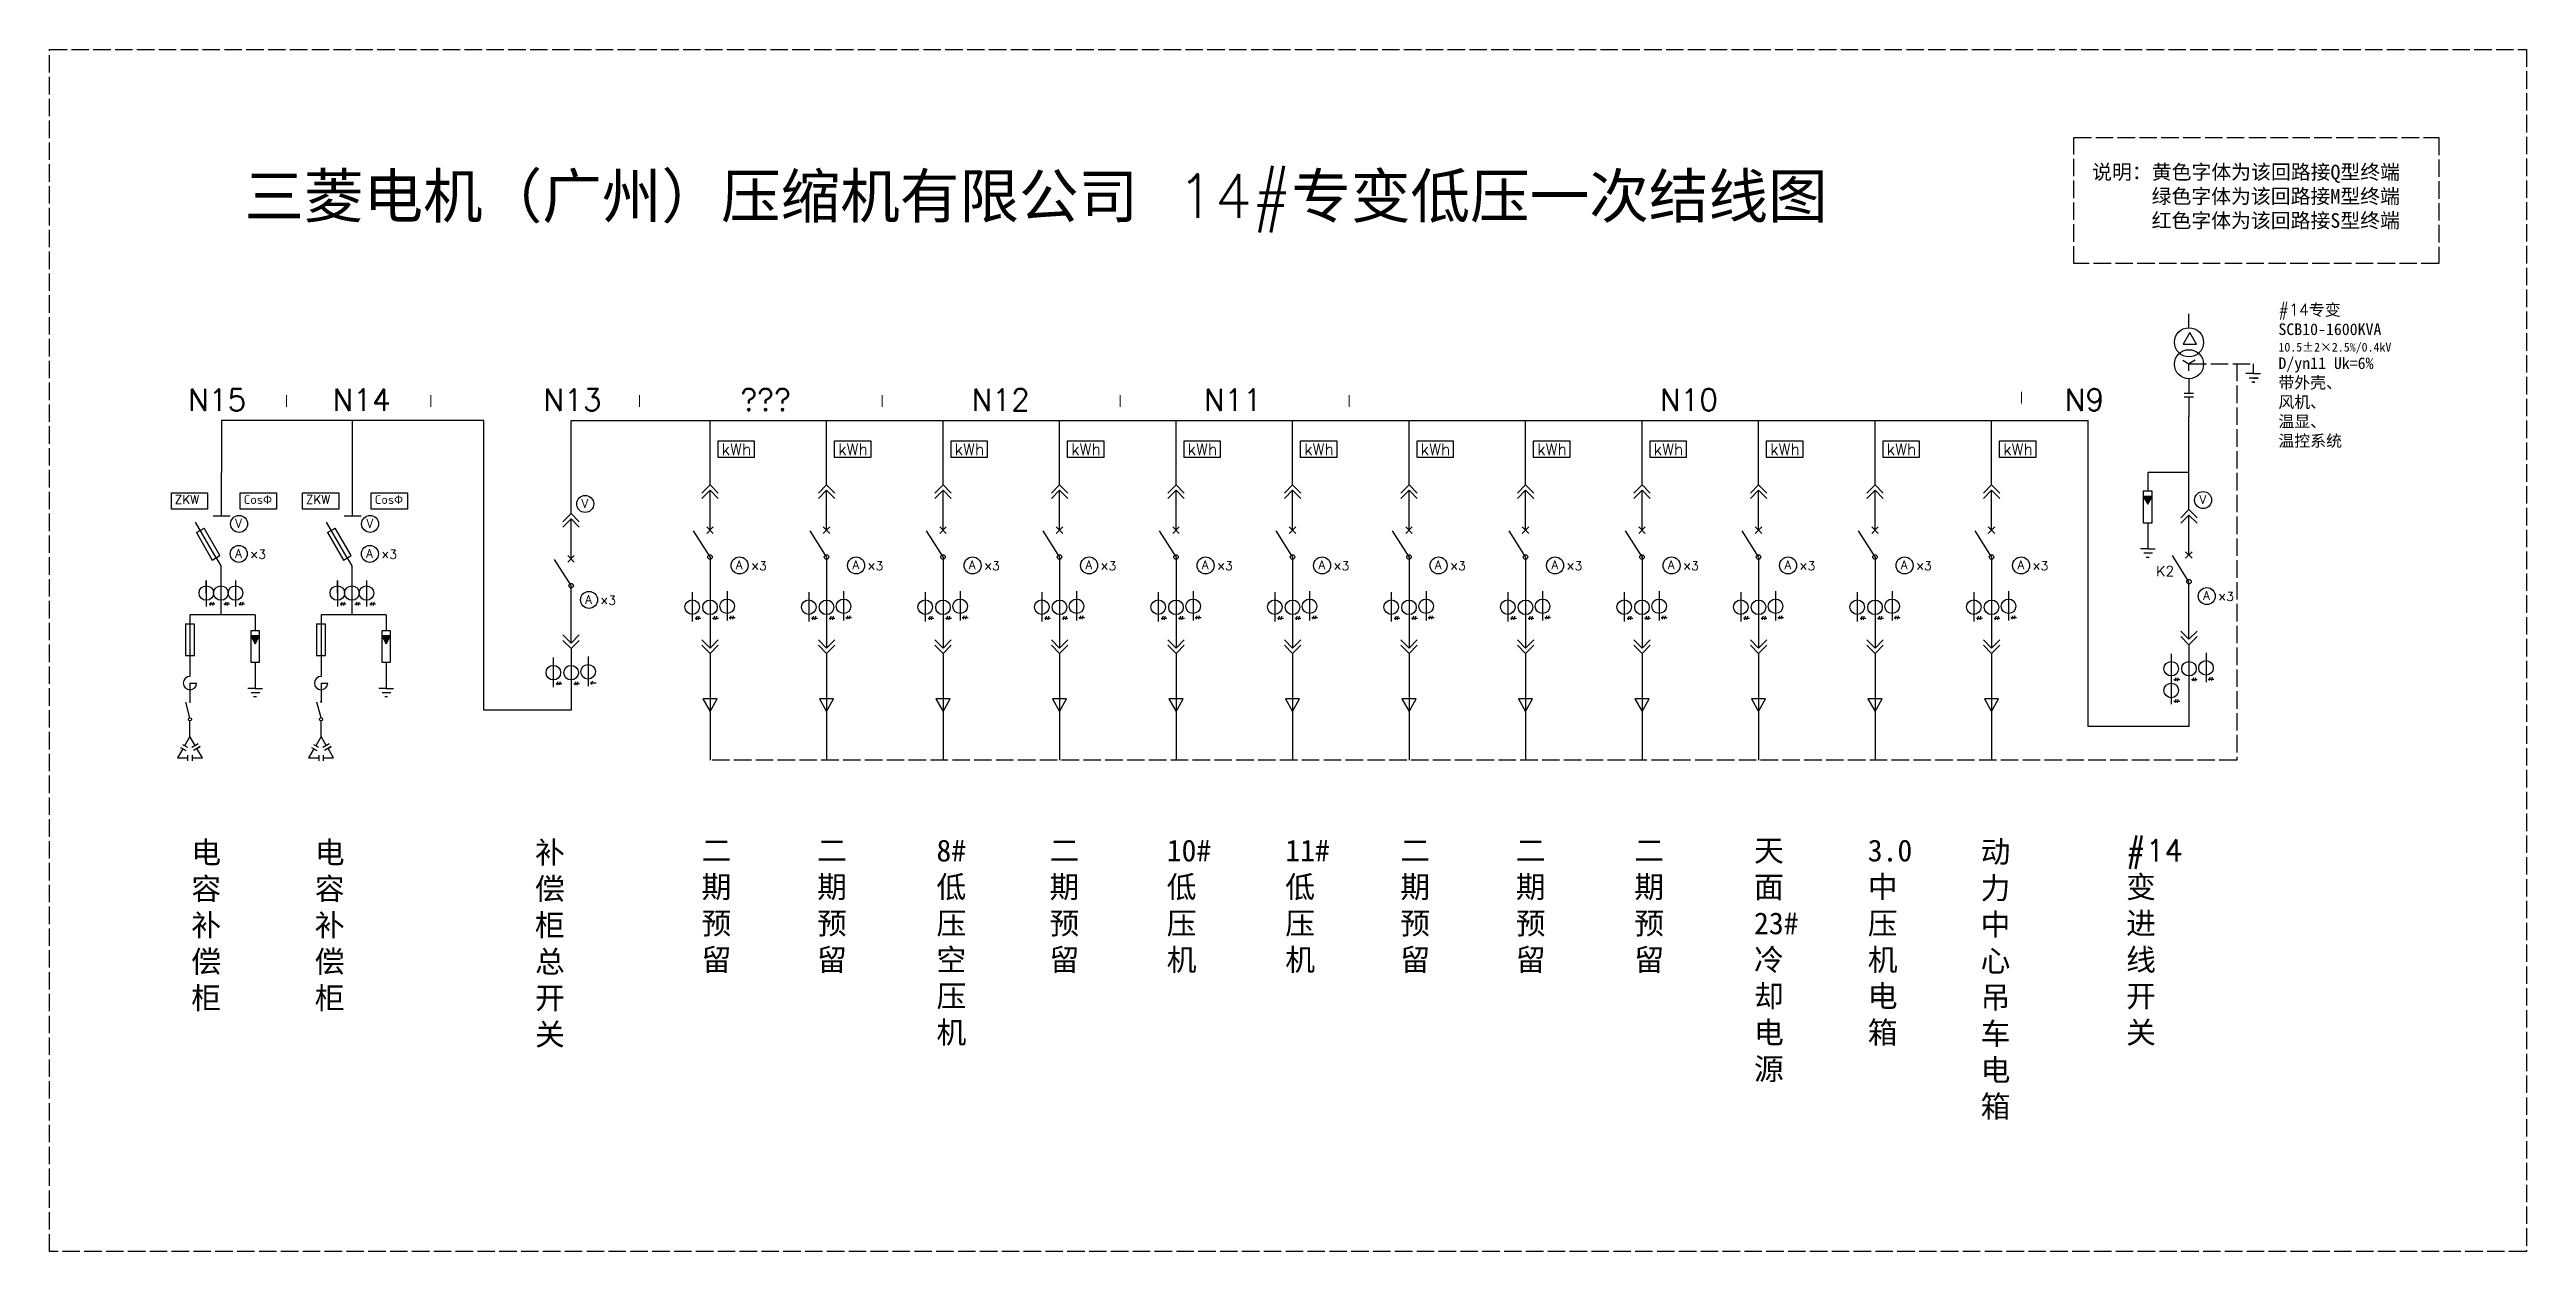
# Model space of a CAD drawing. Header units: millimetres. Extents: x 802 to 2503, y 357 to 1183.
import ezdxf

# ---------------------------------------------------------------- set-up
doc = ezdxf.new("R2010")
doc.units = ezdxf.units.MM
doc.linetypes.add('ACAD_ISO02W100', pattern=[15, 12, -3])
doc.layers.add('图层1', color=7, linetype='ACAD_ISO02W100')
doc.styles.get("Standard").update_dxf_attribs({"font": 'txt', "bigfont": 'gbcbig.shx'})

# ---------------------------------------------------------------- blocks, each defined once
blk = doc.blocks.new('111')
for p, q in [((896.2, 1426.6), (896.2, 1443.7)), ((896.2, 1443.7), (896.2, 1408.2)), ((936.2, 1443.7), (936.2, 1408.2))]:
    blk.add_line(p, q)
for centre in [(896.2, 1426.6), (916.2, 1426.6), (936.2, 1426.6)]:
    blk.add_circle(centre, 10)

msp = doc.modelspace()

# ---------------------------------------------------------------- hatches: boundary and pattern name
for points in [[(2239.5, 875.6), (2239.5, 875.5), (2242.6, 870.3), (2245.6, 875.6)], [(939.9, 779.7), (939.9, 779.7), (943, 774.4), (946, 779.7)], [(1029.9, 779.7), (1029.9, 779.7), (1033, 774.4), (1036, 779.7)]]:
    msp.add_hatch(color=256).paths.add_polyline_path(points)

# ---------------------------------------------------------------- linework, layer by layer
for p, q in [((2270.9, 991.5), (2270.9, 1001)), ((2266.6, 969.2), (2270.9, 966.7)), ((2275.1, 969.2), (2270.9, 966.7)), ((2270.9, 961.8), (2270.9, 966.7)), ((2270.9, 956.4), (2270.9, 946.2)), ((2315, 960), (2310, 960)), ((2318.3, 956.9), (2312.3, 956.9)), ((2316, 954.1), (2314, 954.1)), ((2315, 966.7), (2315, 960)), ((2315, 960), (2320, 960)), ((2315, 954.1), (2316, 954.1)), ((2315.3, 956.9), (2318.3, 956.9)), ((2274.1, 946.2), (2267.6, 946.2)), ((2274.1, 943.7), (2267.6, 943.7)), ((2270.9, 943.7), (2270.9, 930.4)), ((1099.9, 927.7), (919.9, 927.7)), ((919.9, 927.7), (919.9, 892.1)), ((1009.9, 892.1), (1009.9, 927.7)), ((1099.9, 728.7), (1099.9, 927.7)), ((1159.9, 911.3), (1159.9, 927.7)), ((1159.9, 927.7), (1250.1, 927.7)), ((1250.1, 927.7), (2201.7, 927.7)), ((1255.3, 883.5), (1255.3, 927.7)), ((1335.3, 883.5), (1335.3, 927.7)), ((1335.3, 883.5), (1335.3, 927.7)), ((1415.3, 883.5), (1415.3, 927.7)), ((1495.3, 883.5), (1495.3, 927.7)), ((1575.3, 883.5), (1575.3, 927.7)), ((1655.3, 883.5), (1655.3, 927.7)), ((1735.3, 883.5), (1735.3, 927.7)), ((1735.3, 883.5), (1735.3, 927.7)), ((1815.3, 883.5), (1815.3, 927.7)), ((1895.3, 883.5), (1895.3, 927.7)), ((1975.3, 883.5), (1975.3, 927.7)), ((2055.3, 883.5), (2055.3, 927.7)), ((2135.3, 883.5), (2135.3, 927.7)), ((2201.7, 717.5), (2201.7, 927.7)), ((2270.9, 914), (2270.9, 930.4)), ((1159.9, 863.8), (1159.9, 911.3)), ((2270.9, 866.5), (2270.9, 914)), ((919.9, 862.2), (919.9, 892.1)), ((1009.9, 862.2), (1009.9, 892.1)), ((2242.6, 892), (2242.6, 879.1)), ((2270.9, 892), (2242.6, 892)), ((1255.3, 883.5), (1249.7, 877.9)), ((1255.3, 879.8), (1249.7, 874.2)), ((1260.9, 877.9), (1255.3, 883.5)), ((1260.9, 874.2), (1255.3, 879.8)), ((1255.3, 852.4), (1255.3, 879.8)), ((1335.3, 883.5), (1329.7, 877.9)), ((1335.3, 883.5), (1329.7, 877.9)), ((1335.3, 879.8), (1329.7, 874.2)), ((1335.3, 879.8), (1329.7, 874.2)), ((1340.9, 877.9), (1335.3, 883.5)), ((1340.9, 877.9), (1335.3, 883.5)), ((1340.9, 874.2), (1335.3, 879.8)), ((1335.3, 852.4), (1335.3, 879.8)), ((1340.9, 874.2), (1335.3, 879.8)), ((1335.3, 852.4), (1335.3, 879.8)), ((1415.3, 883.5), (1409.7, 877.9)), ((1415.3, 879.8), (1409.7, 874.2)), ((1420.9, 877.9), (1415.3, 883.5)), ((1420.9, 874.2), (1415.3, 879.8)), ((1415.3, 852.4), (1415.3, 879.8)), ((1495.3, 883.5), (1489.7, 877.9)), ((1495.3, 879.8), (1489.7, 874.2)), ((1500.9, 877.9), (1495.3, 883.5)), ((1500.9, 874.2), (1495.3, 879.8)), ((1495.3, 852.4), (1495.3, 879.8)), ((1575.3, 883.5), (1569.7, 877.9)), ((1575.3, 879.8), (1569.7, 874.2)), ((1580.9, 877.9), (1575.3, 883.5)), ((1580.9, 874.2), (1575.3, 879.8)), ((1575.3, 852.4), (1575.3, 879.8)), ((1655.3, 883.5), (1649.7, 877.9)), ((1655.3, 879.8), (1649.7, 874.2)), ((1660.9, 877.9), (1655.3, 883.5)), ((1660.9, 874.2), (1655.3, 879.8)), ((1655.3, 852.4), (1655.3, 879.8)), ((1735.3, 883.5), (1729.7, 877.9)), ((1735.3, 883.5), (1729.7, 877.9)), ((1735.3, 879.8), (1729.7, 874.2)), ((1735.3, 879.8), (1729.7, 874.2)), ((1740.9, 877.9), (1735.3, 883.5)), ((1740.9, 877.9), (1735.3, 883.5)), ((1740.9, 874.2), (1735.3, 879.8)), ((1735.3, 852.4), (1735.3, 879.8)), ((1740.9, 874.2), (1735.3, 879.8)), ((1735.3, 852.4), (1735.3, 879.8)), ((1815.3, 883.5), (1809.7, 877.9)), ((1815.3, 879.8), (1809.7, 874.2)), ((1820.9, 877.9), (1815.3, 883.5)), ((1820.9, 874.2), (1815.3, 879.8)), ((1815.3, 852.4), (1815.3, 879.8)), ((1895.3, 883.5), (1889.7, 877.9)), ((1895.3, 879.8), (1889.7, 874.2)), ((1900.9, 877.9), (1895.3, 883.5)), ((1900.9, 874.2), (1895.3, 879.8)), ((1895.3, 852.4), (1895.3, 879.8)), ((1975.3, 883.5), (1969.7, 877.9)), ((1975.3, 879.8), (1969.7, 874.2)), ((1980.9, 877.9), (1975.3, 883.5)), ((1980.9, 874.2), (1975.3, 879.8)), ((1975.3, 852.4), (1975.3, 879.8)), ((2055.3, 883.5), (2049.7, 877.9)), ((2055.3, 879.8), (2049.7, 874.2)), ((2060.9, 877.9), (2055.3, 883.5)), ((2060.9, 874.2), (2055.3, 879.8)), ((2055.3, 852.4), (2055.3, 879.8)), ((2135.3, 883.5), (2129.7, 877.9)), ((2135.3, 879.8), (2129.7, 874.2)), ((2140.9, 877.9), (2135.3, 883.5)), ((2140.9, 874.2), (2135.3, 879.8)), ((2135.3, 852.4), (2135.3, 879.8)), ((2239.5, 879.2), (2239.5, 857.4)), ((2245.6, 879.1), (2239.5, 879.1)), ((2245.6, 857.4), (2245.6, 879.1)), ((916.2, 833.4), (902, 858)), ((902.7, 850.8), (908, 853.7)), ((902.7, 850.8), (913.5, 831.9)), ((918.8, 835), (908, 853.7)), ((914.1, 862.2), (925.7, 862.2)), ((1006.2, 833.4), (992, 858)), ((992.7, 850.8), (998, 853.7)), ((992.7, 850.8), (1003.5, 831.9)), ((1008.8, 835), (998, 853.7)), ((1004.1, 862.2), (1015.7, 862.2)), ((1159.9, 863.8), (1154.3, 858.2)), ((1159.9, 860.1), (1154.3, 854.5)), ((1165.5, 858.2), (1159.9, 863.8)), ((1165.5, 854.5), (1159.9, 860.1)), ((1159.9, 832.7), (1159.9, 860.1)), ((1255.3, 834), (1244, 852)), ((1253.1, 850.2), (1257.5, 854.6)), ((1253.1, 854.6), (1257.5, 850.2)), ((1335.3, 834), (1324, 852)), ((1335.3, 834), (1324, 852)), ((1333.1, 850.2), (1337.5, 854.6)), ((1333.1, 854.6), (1337.5, 850.2)), ((1333.1, 850.2), (1337.5, 854.6)), ((1333.1, 854.6), (1337.5, 850.2)), ((1415.3, 834), (1404, 852)), ((1413.1, 850.2), (1417.5, 854.6)), ((1413.1, 854.6), (1417.5, 850.2)), ((1495.3, 834), (1484, 852)), ((1493.1, 850.2), (1497.5, 854.6)), ((1493.1, 854.6), (1497.5, 850.2)), ((1575.3, 834), (1564, 852)), ((1573.1, 850.2), (1577.5, 854.6)), ((1573.1, 854.6), (1577.5, 850.2)), ((1655.3, 834), (1644, 852)), ((1653.1, 850.2), (1657.5, 854.6)), ((1653.1, 854.6), (1657.5, 850.2)), ((1735.3, 834), (1724, 852)), ((1735.3, 834), (1724, 852)), ((1733.1, 850.2), (1737.5, 854.6)), ((1733.1, 854.6), (1737.5, 850.2)), ((1733.1, 850.2), (1737.5, 854.6)), ((1733.1, 854.6), (1737.5, 850.2)), ((1815.3, 834), (1804, 852)), ((1813.1, 850.2), (1817.5, 854.6)), ((1813.1, 854.6), (1817.5, 850.2)), ((1895.3, 834), (1884, 852)), ((1893.1, 850.2), (1897.5, 854.6)), ((1893.1, 854.6), (1897.5, 850.2)), ((1975.3, 834), (1964, 852)), ((1973.1, 850.2), (1977.5, 854.6)), ((1973.1, 854.6), (1977.5, 850.2)), ((2055.3, 834), (2044, 852)), ((2053.1, 850.2), (2057.5, 854.6)), ((2053.1, 854.6), (2057.5, 850.2)), ((2135.3, 834), (2124, 852)), ((2133.1, 850.2), (2137.5, 854.6)), ((2133.1, 854.6), (2137.5, 850.2)), ((2239.5, 857.4), (2245.6, 857.4)), ((2242.6, 857.4), (2242.6, 839.6)), ((2270.9, 866.5), (2265.2, 860.9)), ((2270.9, 862.8), (2265.2, 857.1)), ((2276.5, 860.9), (2270.9, 866.5)), ((2276.5, 857.1), (2270.9, 862.8)), ((2270.9, 835.3), (2270.9, 862.8)), ((913.5, 831.9), (918.8, 835)), ((1003.5, 831.9), (1008.8, 835)), ((1157.7, 830.5), (1162.1, 834.9)), ((1157.7, 834.9), (1162.1, 830.5)), ((1255.3, 834), (1255.3, 771.4)), ((1335.3, 834), (1335.3, 771.4)), ((1335.3, 834), (1335.3, 771.4)), ((1415.3, 834), (1415.3, 771.4)), ((1495.3, 834), (1495.3, 771.4)), ((1575.3, 834), (1575.3, 771.4)), ((1655.3, 834), (1655.3, 771.4)), ((1735.3, 834), (1735.3, 771.4)), ((1735.3, 834), (1735.3, 771.4)), ((1815.3, 834), (1815.3, 771.4)), ((1895.3, 834), (1895.3, 771.4)), ((1975.3, 834), (1975.3, 771.4)), ((2055.3, 834), (2055.3, 771.4)), ((2135.3, 834), (2135.3, 771.4)), ((2242.6, 839.6), (2237.6, 839.6)), ((2245.9, 836.5), (2239.9, 836.5)), ((2243.6, 833.7), (2241.6, 833.7)), ((2242.6, 839.6), (2247.6, 839.6)), ((2270.9, 817), (2259.5, 835)), ((2268.6, 833.1), (2273.1, 837.6)), ((2268.6, 837.6), (2273.1, 833.1)), ((916.2, 833.4), (919.4, 827.8)), ((919.4, 827.8), (919.4, 794.3)), ((1006.2, 833.4), (1009.4, 827.8)), ((1009.4, 827.8), (1009.4, 794.3)), ((1159.9, 814.3), (1148.6, 832.3)), ((2270.9, 777.5), (2270.9, 817)), ((911.3, 801.8), (915.3, 801.8)), ((912.5, 802.9), (912, 800.6)), ((914.1, 802.9), (913.6, 800.6)), ((921.4, 801.8), (925.4, 801.8)), ((922.7, 802.9), (922.1, 800.6)), ((924.2, 802.9), (923.7, 800.6)), ((931.7, 801.8), (935.7, 801.8)), ((932.9, 802.9), (932.4, 800.6)), ((934.5, 802.9), (933.9, 800.6)), ((1001.3, 801.8), (1005.3, 801.8)), ((1002.5, 802.9), (1002, 800.6)), ((1004.1, 802.9), (1003.6, 800.6)), ((1011.4, 801.8), (1015.4, 801.8)), ((1012.7, 802.9), (1012.1, 800.6)), ((1014.2, 802.9), (1013.7, 800.6)), ((1021.7, 801.8), (1025.7, 801.8)), ((1022.9, 802.9), (1022.4, 800.6)), ((1024.5, 802.9), (1023.9, 800.6)), ((1159.9, 774.8), (1159.9, 814.3)), ((1243.1, 809.7), (1243.1, 789.6)), ((1267, 810.5), (1267, 790.3)), ((1323.1, 809.7), (1323.1, 789.6)), ((1323.1, 809.7), (1323.1, 789.6)), ((1347, 810.5), (1347, 790.3)), ((1347, 810.5), (1347, 790.3)), ((1403.1, 809.7), (1403.1, 789.6)), ((1427, 810.5), (1427, 790.3)), ((1483.1, 809.7), (1483.1, 789.6)), ((1507, 810.5), (1507, 790.3)), ((1563.1, 809.7), (1563.1, 789.6)), ((1587, 810.5), (1587, 790.3)), ((1643.1, 809.7), (1643.1, 789.6)), ((1667, 810.5), (1667, 790.3)), ((1723.1, 809.7), (1723.1, 789.6)), ((1723.1, 809.7), (1723.1, 789.6)), ((1747, 810.5), (1747, 790.3)), ((1747, 810.5), (1747, 790.3)), ((1803.1, 809.7), (1803.1, 789.6)), ((1827, 810.5), (1827, 790.3)), ((1883.1, 809.7), (1883.1, 789.6)), ((1907, 810.5), (1907, 790.3)), ((1963.1, 809.7), (1963.1, 789.6)), ((1987, 810.5), (1987, 790.3)), ((2043.1, 809.7), (2043.1, 789.6)), ((2067, 810.5), (2067, 790.3)), ((2123.1, 809.7), (2123.1, 789.6)), ((2147, 810.5), (2147, 790.3)), ((895.1, 788), (895.1, 766.2)), ((901.2, 787.9), (895.1, 787.9)), ((919.4, 794.3), (898.2, 794.3)), ((898.2, 794.3), (898.2, 759.8)), ((901.2, 766.2), (901.2, 787.9)), ((942.9, 794.3), (919.4, 794.3)), ((939.9, 783.3), (939.9, 761.6)), ((946, 783.2), (939.9, 783.2)), ((942.9, 794.3), (942.9, 783.2)), ((946, 761.6), (946, 783.2)), ((985.1, 788), (985.1, 766.2)), ((991.2, 787.9), (985.1, 787.9)), ((1009.4, 794.3), (988.2, 794.3)), ((988.2, 794.3), (988.2, 759.8)), ((991.2, 766.2), (991.2, 787.9)), ((1032.9, 794.3), (1009.4, 794.3)), ((1029.9, 783.3), (1029.9, 761.6)), ((1036, 783.2), (1029.9, 783.2)), ((1032.9, 794.3), (1032.9, 783.2)), ((1036, 761.6), (1036, 783.2)), ((1245, 792), (1249, 792)), ((1246.2, 793.2), (1245.7, 790.9)), ((1247.7, 793.2), (1247.2, 790.9)), ((1257.1, 792), (1261.1, 792)), ((1258.3, 793.2), (1257.8, 790.9)), ((1259.8, 793.2), (1259.3, 790.9)), ((1268.5, 792.4), (1272.5, 792.4)), ((1269.7, 793.6), (1269.2, 791.3)), ((1271.2, 793.6), (1270.7, 791.3)), ((1325, 792), (1329, 792)), ((1325, 792), (1329, 792)), ((1326.2, 793.2), (1325.7, 790.9)), ((1326.2, 793.2), (1325.7, 790.9)), ((1327.7, 793.2), (1327.2, 790.9)), ((1327.7, 793.2), (1327.2, 790.9)), ((1337.1, 792), (1341.1, 792)), ((1337.1, 792), (1341.1, 792)), ((1338.3, 793.2), (1337.8, 790.9)), ((1338.3, 793.2), (1337.8, 790.9)), ((1339.8, 793.2), (1339.3, 790.9)), ((1339.8, 793.2), (1339.3, 790.9)), ((1348.5, 792.4), (1352.5, 792.4)), ((1348.5, 792.4), (1352.5, 792.4)), ((1349.7, 793.6), (1349.2, 791.3)), ((1349.7, 793.6), (1349.2, 791.3)), ((1351.2, 793.6), (1350.7, 791.3)), ((1351.2, 793.6), (1350.7, 791.3)), ((1405, 792), (1409, 792)), ((1406.2, 793.2), (1405.7, 790.9)), ((1407.7, 793.2), (1407.2, 790.9)), ((1417.1, 792), (1421.1, 792)), ((1418.3, 793.2), (1417.8, 790.9)), ((1419.8, 793.2), (1419.3, 790.9)), ((1428.5, 792.4), (1432.5, 792.4)), ((1429.7, 793.6), (1429.2, 791.3)), ((1431.2, 793.6), (1430.7, 791.3)), ((1485, 792), (1489, 792)), ((1486.2, 793.2), (1485.7, 790.9)), ((1487.7, 793.2), (1487.2, 790.9)), ((1497.1, 792), (1501.1, 792)), ((1498.3, 793.2), (1497.8, 790.9)), ((1499.8, 793.2), (1499.3, 790.9)), ((1508.5, 792.4), (1512.5, 792.4)), ((1509.7, 793.6), (1509.2, 791.3)), ((1511.2, 793.6), (1510.7, 791.3)), ((1565, 792), (1569, 792)), ((1566.2, 793.2), (1565.7, 790.9)), ((1567.7, 793.2), (1567.2, 790.9)), ((1577.1, 792), (1581.1, 792)), ((1578.3, 793.2), (1577.8, 790.9)), ((1579.8, 793.2), (1579.3, 790.9)), ((1588.5, 792.4), (1592.5, 792.4)), ((1589.7, 793.6), (1589.2, 791.3)), ((1591.2, 793.6), (1590.7, 791.3)), ((1645, 792), (1649, 792)), ((1646.2, 793.2), (1645.7, 790.9)), ((1647.7, 793.2), (1647.2, 790.9)), ((1657.1, 792), (1661.1, 792)), ((1658.3, 793.2), (1657.8, 790.9)), ((1659.8, 793.2), (1659.3, 790.9)), ((1668.5, 792.4), (1672.5, 792.4)), ((1669.7, 793.6), (1669.2, 791.3)), ((1671.2, 793.6), (1670.7, 791.3)), ((1725, 792), (1729, 792)), ((1725, 792), (1729, 792)), ((1726.2, 793.2), (1725.7, 790.9)), ((1726.2, 793.2), (1725.7, 790.9)), ((1727.7, 793.2), (1727.2, 790.9)), ((1727.7, 793.2), (1727.2, 790.9)), ((1737.1, 792), (1741.1, 792)), ((1737.1, 792), (1741.1, 792)), ((1738.3, 793.2), (1737.8, 790.9)), ((1738.3, 793.2), (1737.8, 790.9)), ((1739.8, 793.2), (1739.3, 790.9)), ((1739.8, 793.2), (1739.3, 790.9)), ((1748.5, 792.4), (1752.5, 792.4)), ((1748.5, 792.4), (1752.5, 792.4)), ((1749.7, 793.6), (1749.2, 791.3)), ((1749.7, 793.6), (1749.2, 791.3)), ((1751.2, 793.6), (1750.7, 791.3)), ((1751.2, 793.6), (1750.7, 791.3)), ((1805, 792), (1809, 792)), ((1806.2, 793.2), (1805.7, 790.9)), ((1807.7, 793.2), (1807.2, 790.9)), ((1817.1, 792), (1821.1, 792)), ((1818.3, 793.2), (1817.8, 790.9)), ((1819.8, 793.2), (1819.3, 790.9)), ((1828.5, 792.4), (1832.5, 792.4)), ((1829.7, 793.6), (1829.2, 791.3)), ((1831.2, 793.6), (1830.7, 791.3)), ((1885, 792), (1889, 792)), ((1886.2, 793.2), (1885.7, 790.9)), ((1887.7, 793.2), (1887.2, 790.9)), ((1897.1, 792), (1901.1, 792)), ((1898.3, 793.2), (1897.8, 790.9)), ((1899.8, 793.2), (1899.3, 790.9)), ((1908.5, 792.4), (1912.5, 792.4)), ((1909.7, 793.6), (1909.2, 791.3)), ((1911.2, 793.6), (1910.7, 791.3)), ((1965, 792), (1969, 792)), ((1966.2, 793.2), (1965.7, 790.9)), ((1967.7, 793.2), (1967.2, 790.9)), ((1977.1, 792), (1981.1, 792)), ((1978.3, 793.2), (1977.8, 790.9)), ((1979.8, 793.2), (1979.3, 790.9)), ((1988.5, 792.4), (1992.5, 792.4)), ((1989.7, 793.6), (1989.2, 791.3)), ((1991.2, 793.6), (1990.7, 791.3)), ((2045, 792), (2049, 792)), ((2046.2, 793.2), (2045.7, 790.9)), ((2047.7, 793.2), (2047.2, 790.9)), ((2057.1, 792), (2061.1, 792)), ((2058.3, 793.2), (2057.8, 790.9)), ((2059.8, 793.2), (2059.3, 790.9)), ((2068.5, 792.4), (2072.5, 792.4)), ((2069.7, 793.6), (2069.2, 791.3)), ((2071.2, 793.6), (2070.7, 791.3)), ((2125, 792), (2129, 792)), ((2126.2, 793.2), (2125.7, 790.9)), ((2127.7, 793.2), (2127.2, 790.9)), ((2137.1, 792), (2141.1, 792)), ((2138.3, 793.2), (2137.8, 790.9)), ((2139.8, 793.2), (2139.3, 790.9)), ((2148.5, 792.4), (2152.5, 792.4)), ((2149.7, 793.6), (2149.2, 791.3)), ((2151.2, 793.6), (2150.7, 791.3)), ((2265.2, 783.1), (2270.9, 777.5)), ((2270.9, 777.5), (2276.5, 783.1)), ((895.1, 766.2), (901.2, 766.2)), ((985.1, 766.2), (991.2, 766.2)), ((1154.3, 780.4), (1159.9, 774.8)), ((1154.3, 776.7), (1159.9, 771.1)), ((1159.9, 774.8), (1165.5, 780.4)), ((1159.9, 771.1), (1165.5, 776.7)), ((1159.9, 771.1), (1159.9, 728.7)), ((1171.6, 765.5), (1171.6, 745.3)), ((1249.7, 777), (1255.3, 771.4)), ((1249.7, 773.3), (1255.3, 767.6)), ((1255.3, 771.4), (1260.9, 777)), ((1255.3, 767.6), (1260.9, 773.3)), ((1255.3, 767.6), (1255.3, 694.4)), ((1329.7, 777), (1335.3, 771.4)), ((1329.7, 777), (1335.3, 771.4)), ((1329.7, 773.3), (1335.3, 767.6)), ((1329.7, 773.3), (1335.3, 767.6)), ((1335.3, 771.4), (1340.9, 777)), ((1335.3, 771.4), (1340.9, 777)), ((1335.3, 767.6), (1340.9, 773.3)), ((1335.3, 767.6), (1340.9, 773.3)), ((1335.3, 767.6), (1335.3, 694.4)), ((1335.3, 767.6), (1335.3, 694.4)), ((1409.7, 777), (1415.3, 771.4)), ((1409.7, 773.3), (1415.3, 767.6)), ((1415.3, 771.4), (1420.9, 777)), ((1415.3, 767.6), (1420.9, 773.3)), ((1415.3, 767.6), (1415.3, 694.4)), ((1489.7, 777), (1495.3, 771.4)), ((1489.7, 773.3), (1495.3, 767.6)), ((1495.3, 771.4), (1500.9, 777)), ((1495.3, 767.6), (1500.9, 773.3)), ((1495.3, 767.6), (1495.3, 694.4)), ((1569.7, 777), (1575.3, 771.4)), ((1569.7, 773.3), (1575.3, 767.6)), ((1575.3, 771.4), (1580.9, 777)), ((1575.3, 767.6), (1580.9, 773.3)), ((1575.3, 767.6), (1575.3, 694.4)), ((1649.7, 777), (1655.3, 771.4)), ((1649.7, 773.3), (1655.3, 767.6)), ((1655.3, 771.4), (1660.9, 777)), ((1655.3, 767.6), (1660.9, 773.3)), ((1655.3, 767.6), (1655.3, 694.4)), ((1729.7, 777), (1735.3, 771.4)), ((1729.7, 777), (1735.3, 771.4)), ((1729.7, 773.3), (1735.3, 767.6)), ((1729.7, 773.3), (1735.3, 767.6)), ((1735.3, 771.4), (1740.9, 777)), ((1735.3, 771.4), (1740.9, 777)), ((1735.3, 767.6), (1740.9, 773.3)), ((1735.3, 767.6), (1740.9, 773.3)), ((1735.3, 767.6), (1735.3, 694.4)), ((1735.3, 767.6), (1735.3, 694.4)), ((1809.7, 777), (1815.3, 771.4)), ((1809.7, 773.3), (1815.3, 767.6)), ((1815.3, 771.4), (1820.9, 777)), ((1815.3, 767.6), (1820.9, 773.3)), ((1815.3, 767.6), (1815.3, 694.4)), ((1889.7, 777), (1895.3, 771.4)), ((1889.7, 773.3), (1895.3, 767.6)), ((1895.3, 771.4), (1900.9, 777)), ((1895.3, 767.6), (1900.9, 773.3)), ((1895.3, 767.6), (1895.3, 694.4)), ((1969.7, 777), (1975.3, 771.4)), ((1969.7, 773.3), (1975.3, 767.6)), ((1975.3, 771.4), (1980.9, 777)), ((1975.3, 767.6), (1980.9, 773.3)), ((1975.3, 767.6), (1975.3, 694.4)), ((2049.7, 777), (2055.3, 771.4)), ((2049.7, 773.3), (2055.3, 767.6)), ((2055.3, 771.4), (2060.9, 777)), ((2055.3, 767.6), (2060.9, 773.3)), ((2055.3, 767.6), (2055.3, 694.4)), ((2129.7, 777), (2135.3, 771.4)), ((2129.7, 773.3), (2135.3, 767.6)), ((2135.3, 771.4), (2140.9, 777)), ((2135.3, 767.6), (2140.9, 773.3)), ((2135.3, 767.6), (2135.3, 694.4)), ((2258.7, 767.4), (2258.7, 747.3)), ((2265.2, 779.4), (2270.9, 773.7)), ((2270.9, 773.7), (2276.5, 779.4)), ((2270.9, 773.7), (2270.9, 717.5)), ((2282.6, 768.2), (2282.6, 748)), ((898.2, 759.8), (898.2, 751.9)), ((939.9, 761.6), (946, 761.6)), ((942.9, 761.6), (942.9, 743.7)), ((988.2, 759.8), (988.2, 751.9)), ((1029.9, 761.6), (1036, 761.6)), ((1032.9, 761.6), (1032.9, 743.7)), ((1147.7, 764.8), (1147.7, 744.6)), ((1174.3, 748.6), (1173.8, 746.3)), ((2260.5, 749.7), (2264.5, 749.7)), ((2261.8, 750.9), (2261.2, 748.6)), ((2263.3, 750.9), (2262.8, 748.6)), ((2272.7, 749.7), (2276.6, 749.7)), ((2273.9, 750.9), (2273.3, 748.6)), ((2275.4, 750.9), (2274.9, 748.6)), ((2284.1, 750.1), (2288, 750.1)), ((2285.3, 751.3), (2284.7, 749)), ((2286.8, 751.3), (2286.3, 749)), ((898.2, 723.4), (895.3, 734.3)), ((898.2, 747.3), (902.8, 747.3)), ((898.2, 747.3), (898.2, 734.5)), ((942.9, 743.7), (937.9, 743.7)), ((946.2, 740.6), (940.2, 740.6)), ((943.9, 737.8), (941.9, 737.8)), ((942.9, 743.7), (947.9, 743.7)), ((988.2, 723.4), (985.3, 734.3)), ((988.2, 747.3), (992.8, 747.3)), ((988.2, 747.3), (988.2, 734.5)), ((1032.9, 743.7), (1027.9, 743.7)), ((1036.2, 740.6), (1030.2, 740.6)), ((1033.9, 737.8), (1031.9, 737.8)), ((1032.9, 743.7), (1037.9, 743.7)), ((1149.6, 747.1), (1153.5, 747.1)), ((1150.8, 748.2), (1150.2, 745.9)), ((1152.3, 748.2), (1151.8, 745.9)), ((1161.7, 747.1), (1165.7, 747.1)), ((1162.9, 748.2), (1162.4, 745.9)), ((1164.4, 748.2), (1163.9, 745.9)), ((1173.1, 747.5), (1177.1, 747.5)), ((2258.7, 747.3), (2258.7, 732.9)), ((2260.5, 734.8), (2264.5, 734.8)), ((2261.8, 736), (2261.2, 733.7)), ((2263.3, 736), (2262.8, 733.7)), ((898.2, 710.7), (898.2, 721.3)), ((988.2, 710.7), (988.2, 721.3)), ((1159.9, 728.7), (1099.9, 728.7)), ((2270.9, 717.5), (2201.7, 717.5)), ((891.6, 703.1), (895.3, 700.9)), ((893, 705.2), (896.4, 703.2)), ((896.6, 697.9), (896.6, 693.9)), ((903.8, 705.6), (899.5, 703.1)), ((899.6, 697.9), (899.6, 693.9)), ((905.1, 703.7), (900.5, 701)), ((901.8, 704.4), (903.8, 705.6)), ((903, 702.4), (905.1, 703.7)), ((981.6, 703.1), (985.3, 700.9)), ((983, 705.2), (986.4, 703.2)), ((986.6, 697.9), (986.6, 693.9)), ((993.8, 705.6), (989.5, 703.1)), ((989.6, 697.9), (989.6, 693.9)), ((995.1, 703.7), (990.5, 701)), ((991.8, 704.4), (993.8, 705.6)), ((993, 702.4), (995.1, 703.7))]:
    msp.add_line(p, q)
at = {"linetype": 'ACAD_ISO02W100'}
for p, q in [((2303.7, 966.7), (2303.7, 694.4)), ((2303.7, 694.4), (1255.3, 694.4))]:
    msp.add_line(p, q, dxfattribs=at)
at = {"color": 3, "linetype": 'ACAD_ISO02W100'}
msp.add_lwpolyline([(801.8, 1182.7), (2502.6, 1182.7), (2502.6, 356.8), (801.8, 356.8)], close=True, dxfattribs=at)
at = {"color": 6, "linetype": 'ACAD_ISO02W100'}
msp.add_lwpolyline([(2191.9, 1122.1), (2442.4, 1122.1), (2442.4, 1035.6), (2191.9, 1035.6)], close=True, dxfattribs=at)
for points in [[(2271.4, 988.2), (2266.8, 980.2), (2276.1, 980.2)], [(1260.8, 913.7), (1285.7, 913.7), (1285.7, 902.4), (1260.8, 902.4)], [(1340.8, 913.7), (1365.7, 913.7), (1365.7, 902.4), (1340.8, 902.4)], [(1340.8, 913.7), (1365.7, 913.7), (1365.7, 902.4), (1340.8, 902.4)], [(1420.8, 913.7), (1445.7, 913.7), (1445.7, 902.4), (1420.8, 902.4)], [(1500.8, 913.7), (1525.7, 913.7), (1525.7, 902.4), (1500.8, 902.4)], [(1580.8, 913.7), (1605.7, 913.7), (1605.7, 902.4), (1580.8, 902.4)], [(1660.8, 913.7), (1685.7, 913.7), (1685.7, 902.4), (1660.8, 902.4)], [(1740.8, 913.7), (1765.7, 913.7), (1765.7, 902.4), (1740.8, 902.4)], [(1740.8, 913.7), (1765.7, 913.7), (1765.7, 902.4), (1740.8, 902.4)], [(1820.8, 913.7), (1845.7, 913.7), (1845.7, 902.4), (1820.8, 902.4)], [(1900.8, 913.7), (1925.7, 913.7), (1925.7, 902.4), (1900.8, 902.4)], [(1980.8, 913.7), (2005.7, 913.7), (2005.7, 902.4), (1980.8, 902.4)], [(2060.8, 913.7), (2085.7, 913.7), (2085.7, 902.4), (2060.8, 902.4)], [(2140.8, 913.7), (2165.7, 913.7), (2165.7, 902.4), (2140.8, 902.4)], [(885.4, 878.1), (910.3, 878.1), (910.3, 866.8), (885.4, 866.8)], [(932.6, 878.1), (957.6, 878.1), (957.6, 866.8), (932.6, 866.8)], [(975.4, 878.1), (1000.3, 878.1), (1000.3, 866.8), (975.4, 866.8)], [(1022.6, 878.1), (1047.6, 878.1), (1047.6, 866.8), (1022.6, 866.8)], [(2242.6, 870.3), (2245.6, 875.6), (2239.5, 875.6)], [(943, 774.4), (946, 779.7), (939.9, 779.7)], [(1033, 774.4), (1036, 779.7), (1029.9, 779.7)], [(1255.3, 727.8), (1260.2, 736.4), (1250.4, 736.4)], [(1335.3, 727.8), (1340.2, 736.4), (1330.4, 736.4)], [(1335.3, 727.8), (1340.2, 736.4), (1330.4, 736.4)], [(1415.3, 727.8), (1420.2, 736.4), (1410.4, 736.4)], [(1495.3, 727.8), (1500.2, 736.4), (1490.4, 736.4)], [(1575.3, 727.8), (1580.2, 736.4), (1570.4, 736.4)], [(1655.3, 727.8), (1660.2, 736.4), (1650.4, 736.4)], [(1735.3, 727.8), (1740.2, 736.4), (1730.4, 736.4)], [(1735.3, 727.8), (1740.2, 736.4), (1730.4, 736.4)], [(1815.3, 727.8), (1820.2, 736.4), (1810.4, 736.4)], [(1895.3, 727.8), (1900.2, 736.4), (1890.4, 736.4)], [(1975.3, 727.8), (1980.2, 736.4), (1970.4, 736.4)], [(2055.3, 727.8), (2060.2, 736.4), (2050.4, 736.4)], [(2135.3, 727.8), (2140.2, 736.4), (2130.4, 736.4)]]:
    msp.add_lwpolyline(points, close=True)
for points in [[(893.2, 702.1), (889.6, 695.9), (896.6, 695.9)], [(901.8, 704.4), (898.2, 710.7), (894.5, 704.3)], [(899.6, 695.9), (906.7, 695.9), (903, 702.4)], [(983.2, 702.1), (979.6, 695.9), (986.6, 695.9)], [(991.8, 704.4), (988.2, 710.7), (984.5, 704.3)], [(989.6, 695.9), (996.7, 695.9), (993, 702.4)]]:
    msp.add_lwpolyline(points)
for centre, radius in [((2270.9, 981.5), 10), ((2270.9, 966.4), 10), ((1169.6, 870.4), 5.84), ((2280.6, 873.1), 5.84), ((931.9, 856.7), 5.84), ((1021.9, 856.7), 5.84), ((931.7, 836.1), 5.84), ((1021.7, 836.1), 5.84), ((1255.3, 834), 1.56), ((1275.6, 828.2), 5.84), ((1335.3, 834), 1.56), ((1335.3, 834), 1.56), ((1355.6, 828.2), 5.84), ((1355.6, 828.2), 5.84), ((1415.3, 834), 1.56), ((1435.6, 828.2), 5.84), ((1495.3, 834), 1.56), ((1515.6, 828.2), 5.84), ((1575.3, 834), 1.56), ((1595.6, 828.2), 5.84), ((1655.3, 834), 1.56), ((1675.6, 828.2), 5.84), ((1735.3, 834), 1.56), ((1735.3, 834), 1.56), ((1755.6, 828.2), 5.84), ((1755.6, 828.2), 5.84), ((1815.3, 834), 1.56), ((1835.6, 828.2), 5.84), ((1895.3, 834), 1.56), ((1915.6, 828.2), 5.84), ((1975.3, 834), 1.56), ((1995.6, 828.2), 5.84), ((2055.3, 834), 1.56), ((2075.6, 828.2), 5.84), ((2135.3, 834), 1.56), ((2155.6, 828.2), 5.84), ((2270.9, 817), 1.56), ((1159.9, 814.3), 1.56), ((1172.2, 804.5), 5.84), ((1243.1, 799.5), 5), ((1255.3, 799.4), 5), ((1255.3, 799.4), 5), ((1267, 800.1), 5), ((1323.1, 799.5), 5), ((1323.1, 799.5), 5), ((1335.3, 799.4), 5), ((1335.3, 799.4), 5), ((1335.3, 799.4), 5), ((1335.3, 799.4), 5), ((1347, 800.1), 5), ((1347, 800.1), 5), ((1403.1, 799.5), 5), ((1415.3, 799.4), 5), ((1415.3, 799.4), 5), ((1427, 800.1), 5), ((1483.1, 799.5), 5), ((1495.3, 799.4), 5), ((1495.3, 799.4), 5), ((1507, 800.1), 5), ((1563.1, 799.5), 5), ((1575.3, 799.4), 5), ((1575.3, 799.4), 5), ((1587, 800.1), 5), ((1643.1, 799.5), 5), ((1655.3, 799.4), 5), ((1655.3, 799.4), 5), ((1667, 800.1), 5), ((1723.1, 799.5), 5), ((1723.1, 799.5), 5), ((1735.3, 799.4), 5), ((1735.3, 799.4), 5), ((1735.3, 799.4), 5), ((1735.3, 799.4), 5), ((1747, 800.1), 5), ((1747, 800.1), 5), ((1803.1, 799.5), 5), ((1815.3, 799.4), 5), ((1815.3, 799.4), 5), ((1827, 800.1), 5), ((1883.1, 799.5), 5), ((1895.3, 799.4), 5), ((1895.3, 799.4), 5), ((1907, 800.1), 5), ((1963.1, 799.5), 5), ((1975.3, 799.4), 5), ((1975.3, 799.4), 5), ((1987, 800.1), 5), ((2043.1, 799.5), 5), ((2055.3, 799.4), 5), ((2055.3, 799.4), 5), ((2067, 800.1), 5), ((2123.1, 799.5), 5), ((2135.3, 799.4), 5), ((2135.3, 799.4), 5), ((2147, 800.1), 5), ((2283.1, 807.1), 5.84), ((1147.7, 754.5), 5), ((1159.9, 754.5), 5), ((1159.9, 754.5), 5), ((1171.6, 755.1), 5), ((2258.7, 757.2), 5), ((2270.9, 757.2), 5), ((2270.9, 757.2), 5), ((2282.6, 757.8), 5), ((898.2, 734.5), 0.278), ((988.2, 734.5), 0.278), ((2258.7, 742.3), 5), ((898.2, 722.4), 1.07), ((988.2, 722.4), 1.07)]:
    msp.add_circle(centre, radius)
for centre in [(898.2, 747.3), (988.2, 747.3)]:
    msp.add_arc(centre, 4.58, 90, 0)
at = {"layer": '图层1'}
msp.add_line((2270.9, 966.7), (2315, 966.7), dxfattribs=at)

# ---------------------------------------------------------------- block references
at = {"xscale": 0.5, "yscale": 0.5, "zscale": 0.5}
for p in [(461.3, 95.9), (551.3, 95.9)]:
    msp.add_blockref('111', p, dxfattribs=at)

# ---------------------------------------------------------------- texts
at = {"color": 6, "insert": (2204.4, 1103.5), "char_height": 10, "attachment_point": 1}
msp.add_mtext_dynamic_manual_height_columns('{\\fSimSun|b0|i0|c134|p2;说明：黄色字体为该回路接Q型终端\\P      绿色字体为该回路接M型终端\\P      红色字体为该回路接S型终端}', width=251.237, gutter_width=12.5, heights=[0], dxfattribs=at)
at = {"attachment_point": 1}
for s, width, insert, char_height in [('#14{\\fSimSun|b0|i0|c134|p2;专变 SCB10-1600KVA \\P\\H0.75x;10.5±2×2.5%/0.4kV \\H1.3333x;D/yn11 Uk=6%\\P带外壳、\\P风机、\\P温显、\\P温控系统}', 93.412, (2332.3, 1007.8), 8), ('kWh', 24.597, (1263.2, 912), 8), ('kWh', 24.597, (1343.2, 912), 8), ('kWh', 24.597, (1343.2, 912), 8), ('kWh', 24.597, (1423.2, 912), 8), ('kWh', 24.597, (1503.2, 912), 8), ('kWh', 24.597, (1583.2, 912), 8), ('kWh', 24.597, (1663.2, 912), 8), ('kWh', 24.597, (1743.2, 912), 8), ('kWh', 24.597, (1743.2, 912), 8), ('kWh', 24.597, (1823.2, 912), 8), ('kWh', 24.597, (1903.2, 912), 8), ('kWh', 24.597, (1983.2, 912), 8), ('kWh', 24.597, (2063.2, 912), 8), ('kWh', 24.597, (2143.2, 912), 8), ('ZKW', 24.597, (887.8, 876.4), 6), ('CosФ', 24.597, (935.1, 876.4), 6), ('ZKW', 24.597, (977.8, 876.4), 6), ('CosФ', 24.597, (1025.1, 876.4), 6), ('V', 6.379, (1167, 873.8), 6), ('V', 6.379, (2278, 876.4), 6), ('V', 6.379, (929.3, 860.1), 6), ('V', 6.379, (1019.3, 860.1), 6), ('A', 6.379, (929.2, 839.4), 6), ('×3', 12.204, (939.5, 838.8), 6), ('A', 6.379, (1019.2, 839.4), 6), ('×3', 12.204, (1029.5, 838.8), 6), ('A', 6.379, (1273.1, 831.6), 6), ('×3', 12.204, (1283.4, 830.9), 6), ('A', 6.379, (1353.1, 831.6), 6), ('A', 6.379, (1353.1, 831.6), 6), ('×3', 12.204, (1363.4, 830.9), 6), ('×3', 12.204, (1363.4, 830.9), 6), ('A', 6.379, (1433.1, 831.6), 6), ('×3', 12.204, (1443.4, 830.9), 6), ('A', 6.379, (1513.1, 831.6), 6), ('×3', 12.204, (1523.4, 830.9), 6), ('A', 6.379, (1593.1, 831.6), 6), ('×3', 12.204, (1603.4, 830.9), 6), ('A', 6.379, (1673.1, 831.6), 6), ('×3', 12.204, (1683.4, 830.9), 6), ('A', 6.379, (1753.1, 831.6), 6), ('A', 6.379, (1753.1, 831.6), 6), ('×3', 12.204, (1763.4, 830.9), 6), ('×3', 12.204, (1763.4, 830.9), 6), ('A', 6.379, (1833.1, 831.6), 6), ('×3', 12.204, (1843.4, 830.9), 6), ('A', 6.379, (1913.1, 831.6), 6), ('×3', 12.204, (1923.4, 830.9), 6), ('A', 6.379, (1993.1, 831.6), 6), ('×3', 12.204, (2003.4, 830.9), 6), ('A', 6.379, (2073.1, 831.6), 6), ('×3', 12.204, (2083.4, 830.9), 6), ('A', 6.379, (2153.1, 831.6), 6), ('×3', 12.204, (2163.4, 830.9), 6), ('K2', 14.087, (2248.4, 827.7), 7), ('A', 6.379, (1169.6, 807.8), 6), ('×3', 12.204, (1179.9, 807.2), 6), ('A', 6.379, (2280.6, 810.5), 6), ('×3', 12.204, (2290.9, 809.8), 6)]:
    msp.add_mtext_dynamic_manual_height_columns(s, width=width, gutter_width=12.5, heights=[0], dxfattribs=dict(at, insert=insert, char_height=char_height))
at = {"linetype": 'ACAD_ISO02W100', "attachment_point": 1}
for s, width, insert, char_height in [('N15', 44.161, (897, 949.5), 15), ('I', 12.1, (963.2, 945.2), 8), ('N14', 44.161, (996.2, 949.5), 15), ('I', 12.1, (1062.3, 945.2), 8), ('N13', 44.161, (1141, 949.5), 15), ('I', 12.1, (1205.4, 945.2), 8), ('???', 44.161, (1276.1, 949.5), 15), ('I', 12.1, (1372.1, 945.2), 8), ('N12', 44.161, (1435, 949.5), 15), ('I', 12.1, (1535.6, 945.2), 8), ('N11', 44.161, (1594.5, 949.5), 15), ('I', 12.1, (1692.9, 945.2), 8), ('N10', 44.161, (1907.6, 949.5), 15), ('I', 12.1, (2154.4, 947.5), 8), ('N9', 44.161, (2185.7, 949.5), 15)]:
    msp.add_mtext_dynamic_manual_height_columns(s, width=width, gutter_width=12.5, heights=[0], dxfattribs=dict(at, insert=insert, char_height=char_height))
at = {"layer": '图层1', "attachment_point": 1}
for s, width, heights, insert, char_height in [('{\\fSimSun|b0|i0|c134|p2;三菱电机（广州）压缩机有限公司} 14#{\\fSimSun|b0|i0|c134|p2;专变低压一次结线图}', 2902.628, [0], (935.5, 1097), 30), ('{\\fSimSun|b0|i0|c134|p2;电\\P容\\P补\\P偿\\P柜}', 53.714, [0], (899.1, 638.5), 15), ('{\\fSimSun|b0|i0|c134|p2;电\\P容\\P补\\P偿\\P柜}', 53.714, [0], (983.9, 638.5), 15), ('{\\fSimSun|b0|i0|c134|p2;补\\P偿\\P柜\\P总\\P开\\P关}', 53.714, [0], (1135.1, 638.5), 15), ('{\\fSimSun|b0|i0|c134|p2;二\\P期\\P预\\P留}', 53.714, [0], (1249.5, 639.8), 15), ('{\\fSimSun|b0|i0|c134|p2;二\\P期\\P预\\P留}', 53.714, [146.6], (1328.8, 639.8), 15), ('{\\fSimSun|b0|i0|c134|p2;二\\P期\\P预\\P留}', 53.714, [0], (1488.4, 639.8), 15), ('{\\fSimSun|b0|i0|c134|p2;二\\P期\\P预\\P留}', 53.714, [186.9], (1729.3, 639.8), 15), ('{\\fSimSun|b0|i0|c134|p2;二\\P期\\P预\\P留}', 53.714, [0], (1808.6, 639.8), 15), ('{\\fSimSun|b0|i0|c134|p2;二\\P期\\P预\\P留}', 53.714, [0], (1890, 639.8), 15), ('{\\fSimSun|b0|i0|c134|p2;天\\P面\\P23#\\P冷\\P却\\P电\\P源}', 53.714, [0], (1972.2, 639.8), 15), ('{\\fSimSun|b0|i0|c134|p2;3.0\\P中\\P压\\P机\\P电\\P箱}', 53.714, [0], (2050.3, 639.8), 15), ('{\\fSimSun|b0|i0|c134|p2;动\\P力\\P中\\P心\\P吊\\P车\\P电\\P箱}', 53.714, [0], (2127.8, 639), 15)]:
    msp.add_mtext_dynamic_manual_height_columns(s, width=width, gutter_width=12.5, heights=heights, dxfattribs=dict(at, insert=insert, char_height=char_height))
at = {"layer": '图层1', "color": 3, "char_height": 15, "attachment_point": 1}
for s, insert in [('{\\fSimSun|b0|i0|c134|p2;8#\\P低\\P压\\P空\\P压\\P机}', (1410.8, 639.8)), ('{\\fSimSun|b0|i0|c134|p2;10#\\P低\\P压\\P机}', (1568.9, 639.8)), ('{\\fSimSun|b0|i0|c134|p2;11#\\P低\\P压\\P机}', (1650.3, 639.8))]:
    msp.add_mtext_dynamic_manual_height_columns(s, width=53.714, gutter_width=12.5, heights=[0], dxfattribs=dict(at, insert=insert))
at = {"layer": '图层1', "color": 2, "insert": (2227.7, 639.8), "char_height": 15, "attachment_point": 1}
msp.add_mtext_dynamic_manual_height_columns('#14\\P{\\fSimSun|b0|i0|c134|p2;变\\P进\\P线\\P开\\P关}', width=53.714, gutter_width=12.5, heights=[0], dxfattribs=at)

doc.saveas('drawing.dxf')
